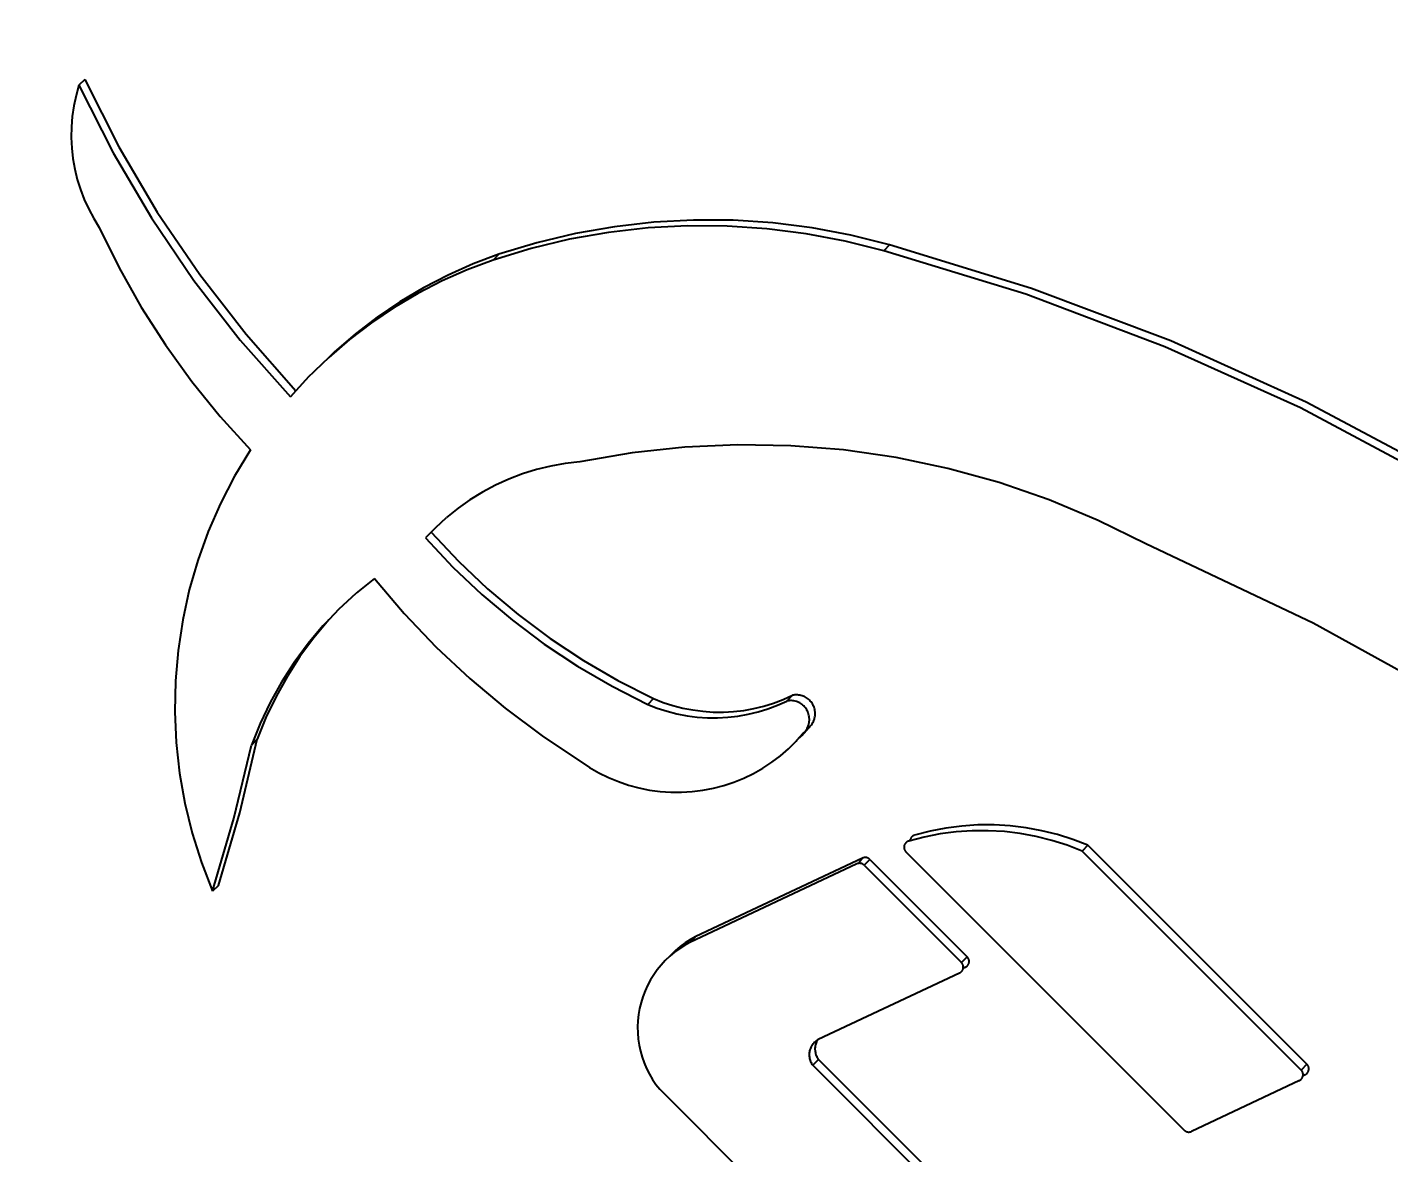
# Model space of a CAD drawing. Header units: millimetres. Extents: x 5625199 to 7433318, y -3316392 to -2552493.
# Drawn here: x 5949549.5 to 5949764.2, y -2697931.5 to -2697754 of the extents above; entities that cross this region are included whole.
import ezdxf

# ---------------------------------------------------------------- set-up
doc = ezdxf.new("R2010")
doc.units = ezdxf.units.MM
doc.header["$PDMODE"] = 35
doc.header["$PDSIZE"] = -10
doc.layers.add('155', color=155, linetype='Continuous')
doc.styles.add('标注-尺寸', font='simplex.shx', dxfattribs={"width": 0.7})
doc.dimstyles.new('MS55', dxfattribs={"dimscale": 0, "dimtxt": 5, "dimasz": 1, "dimexe": 1, "dimexo": 0.8, "dimgap": 1, "dimtad": 1, "dimdec": 0, "dimrnd": 5, "dimdsep": 46, "dimtxsty": '标注-尺寸', "dimblk": 'ARCHTICK', "dimcen": 0, "dimdle": 0.5, "dimclrd": 256, "dimclre": 256, "dimclrt": 50, "dimadec": 0, "dimazin": 0, "dimtfac": 1, "dimtdec": 0, "dimtix": 1, "dimtofl": 0, "dimtmove": 2, "dimatfit": 3, "dimldrblk": 'jt2', "dimfxl": 6, "dimfxlon": 1, "dimtvp": 1, "dimtolj": 1, "dimtzin": 0, "dimarcsym": 0})

# ---------------------------------------------------------------- blocks, each defined once
blk = doc.blocks.new('_ArchTick')
at = {"color": 0, "linetype": 'ByBlock', "const_width": 0.4}
blk.add_lwpolyline([(-0.5, -0.5), (0.5, 0.5)], dxfattribs=at)
blk = doc.blocks.new('*D939')
at = {"layer": '155', "lineweight": -2, "ltscale": 500, "transparency": 16777216}
for p, q in [((5952637.07, -2698844.42), (5952637.07, -2697473.96)), ((5952440.46, -2697490.34), (5952669.84, -2697490.34)), ((5952440.46, -2698828.04), (5952669.84, -2698828.04))]:
    blk.add_line(p, q, dxfattribs=at)
at = {"layer": 'Defpoints', "color": 0, "transparency": 16777216}
for p in [(5949614.42, -2697490.34), (5952637.07, -2697490.34), (5952045.86, -2698828.04)]:
    blk.add_point(p, dxfattribs=at)
at = {"layer": '155', "linetype": 'ByBlock', "lineweight": -2, "transparency": 16777216, "xscale": 32.76841990261787, "yscale": 32.76841990261787, "zscale": 32.76841990261787}
for p, rotation in [((5952637.07, -2697490.34), 90), ((5952637.07, -2698828.04), 270)]:
    blk.add_blockref('_ArchTick', p, dxfattribs=dict(at, rotation=rotation))
at = {"layer": '155', "color": 50, "ltscale": 500, "transparency": 16777216, "insert": (5952522.38, -2698159.19), "char_height": 163.842, "attachment_point": 5, "rotation": 90, "style": '标注-尺寸'}
blk.add_mtext('\\A1;1340', dxfattribs=at)
blk = doc.blocks.new('jt2')
at = {"ltscale": 0.1}
blk.add_line((0, 0), (-1, 0), dxfattribs=at)
at = {"color": 6, "ltscale": 0.1}
blk.add_lwpolyline([(-1.2174, 1.2608), (-0.717, 1.5), (0.0191, 0), (-0.717, -1.5), (-1.2174, -1.2608), (0, 0), (-1.2174, 1.2608)], dxfattribs=at)
blk = doc.blocks.new('*D941')
at = {"layer": '155', "lineweight": -2, "ltscale": 500, "transparency": 16777216}
for p, q in [((5949614.42, -2697460.15), (5949614.42, -2697230.77)), ((5950952.12, -2697460.15), (5950952.12, -2697230.77)), ((5950968.51, -2697263.54), (5949598.04, -2697263.54))]:
    blk.add_line(p, q, dxfattribs=at)
at = {"layer": 'Defpoints', "color": 0, "transparency": 16777216}
for p in [(5949614.42, -2697263.54), (5949614.42, -2697490.34), (5950952.12, -2698828.04)]:
    blk.add_point(p, dxfattribs=at)
at = {"layer": '155', "linetype": 'ByBlock', "lineweight": -2, "transparency": 16777216, "xscale": 32.76841990261787, "yscale": 32.76841990261787, "zscale": 32.76841990261787, "rotation": 180}
blk.add_blockref('_ArchTick', (5949614.42, -2697263.54), dxfattribs=at)
at = {"layer": '155', "linetype": 'ByBlock', "lineweight": -2, "transparency": 16777216, "xscale": 32.76841990261787, "yscale": 32.76841990261787, "zscale": 32.76841990261787}
blk.add_blockref('_ArchTick', (5950952.12, -2697263.54), dxfattribs=at)
at = {"layer": '155', "color": 50, "ltscale": 500, "transparency": 16777216, "insert": (5950283.27, -2697148.85), "char_height": 163.842, "attachment_point": 5, "style": '标注-尺寸'}
blk.add_mtext('\\A1;1340', dxfattribs=at)
blk = doc.blocks.new('*D942')
at = {"layer": '155', "lineweight": -2, "ltscale": 500, "transparency": 16777216}
for p, q in [((5949296.23, -2697460.15), (5949296.23, -2697230.77)), ((5949614.42, -2697460.15), (5949614.42, -2697230.77)), ((5949296.23, -2697263.54), (5949263.46, -2697263.54)), ((5949614.42, -2697263.54), (5949647.19, -2697263.54))]:
    blk.add_line(p, q, dxfattribs=at)
at = {"layer": 'Defpoints', "color": 0, "transparency": 16777216}
for p in [(5949296.23, -2697263.54), (5949614.42, -2697490.34), (5949296.23, -2697808.54)]:
    blk.add_point(p, dxfattribs=at)
at = {"layer": '155', "linetype": 'ByBlock', "lineweight": -2, "transparency": 16777216, "xscale": 32.76841990261787, "yscale": 32.76841990261787, "zscale": 32.76841990261787}
blk.add_blockref('_ArchTick', (5949296.23, -2697263.54), dxfattribs=at)
at = {"layer": '155', "linetype": 'ByBlock', "lineweight": -2, "transparency": 16777216, "xscale": 32.76841990261787, "yscale": 32.76841990261787, "zscale": 32.76841990261787, "rotation": 180}
blk.add_blockref('_ArchTick', (5949614.42, -2697263.54), dxfattribs=at)
at = {"layer": '155', "color": 50, "ltscale": 500, "transparency": 16777216, "insert": (5949455.33, -2697148.85), "char_height": 163.842, "attachment_point": 5, "style": '标注-尺寸'}
blk.add_mtext('\\A1;320', dxfattribs=at)
blk = doc.blocks.new('*D945')
at = {"layer": '155', "lineweight": -2, "ltscale": 500, "transparency": 16777216}
for p, q in [((5947282.81, -2697490.34), (5947282.81, -2697457.57)), ((5947479.42, -2697490.34), (5947250.04, -2697490.34)), ((5947479.42, -2697808.54), (5947250.04, -2697808.54)), ((5947282.81, -2697808.54), (5947282.81, -2697841.31))]:
    blk.add_line(p, q, dxfattribs=at)
at = {"layer": 'Defpoints', "color": 0, "transparency": 16777216}
for p in [(5949614.42, -2697490.34), (5947282.81, -2697808.54), (5949296.23, -2697808.54)]:
    blk.add_point(p, dxfattribs=at)
at = {"layer": '155', "linetype": 'ByBlock', "lineweight": -2, "transparency": 16777216, "xscale": 32.76841990261786, "yscale": 32.76841990261786, "zscale": 32.76841990261786}
for p, rotation in [((5947282.81, -2697490.34), 270), ((5947282.81, -2697808.54), 90)]:
    blk.add_blockref('_ArchTick', p, dxfattribs=dict(at, rotation=rotation))
at = {"layer": '155', "color": 50, "ltscale": 500, "transparency": 16777216, "insert": (5947168.12, -2697649.44), "char_height": 163.842, "attachment_point": 5, "rotation": 90, "style": '标注-尺寸'}
blk.add_mtext('\\A1;320', dxfattribs=at)
blk = doc.blocks.new('*D946')
at = {"layer": '155', "lineweight": -2, "ltscale": 500, "transparency": 16777216}
for p, q in [((5947282.81, -2697792.15), (5947282.81, -2698461.32)), ((5947479.42, -2697808.54), (5947250.04, -2697808.54)), ((5947479.42, -2698444.93), (5947250.04, -2698444.93))]:
    blk.add_line(p, q, dxfattribs=at)
at = {"layer": 'Defpoints', "color": 0, "transparency": 16777216}
for p in [(5949296.23, -2697808.54), (5947282.81, -2698444.93), (5949932.62, -2698444.93)]:
    blk.add_point(p, dxfattribs=at)
at = {"layer": '155', "linetype": 'ByBlock', "lineweight": -2, "transparency": 16777216, "xscale": 32.76841990261786, "yscale": 32.76841990261786, "zscale": 32.76841990261786}
for p, rotation in [((5947282.81, -2697808.54), 90), ((5947282.81, -2698444.93), 270)]:
    blk.add_blockref('_ArchTick', p, dxfattribs=dict(at, rotation=rotation))
at = {"layer": '155', "color": 50, "ltscale": 500, "transparency": 16777216, "insert": (5947168.12, -2698126.74), "char_height": 163.842, "attachment_point": 5, "rotation": 90, "style": '标注-尺寸'}
blk.add_mtext('\\A1;635', dxfattribs=at)

msp = doc.modelspace()

# ---------------------------------------------------------------- linework, layer by layer
at = {"color": 8}
for p, q in [((5949557.61, -2697763.19), (5949557.16, -2697764.8)), ((5949558.52, -2697762.28), (5949557.61, -2697763.19)), ((5949557.61, -2697763.19), (5949562.99, -2697773.82)), ((5949558.52, -2697762.28), (5949563.9, -2697772.91)), ((5949557.16, -2697764.8), (5949556.81, -2697766.43)), ((5949556.56, -2697768.09), (5949556.42, -2697769.75)), ((5949556.81, -2697766.43), (5949556.56, -2697768.09)), ((5949556.42, -2697769.75), (5949556.39, -2697771.42)), ((5949556.39, -2697771.42), (5949556.47, -2697773.09)), ((5949556.47, -2697773.09), (5949556.66, -2697774.75)), ((5949556.66, -2697774.75), (5949556.95, -2697776.4)), ((5949562.99, -2697773.82), (5949569.04, -2697784.09)), ((5949563.9, -2697772.91), (5949569.96, -2697783.18)), ((5949556.95, -2697776.4), (5949557.34, -2697778.03)), ((5949557.34, -2697778.03), (5949557.84, -2697779.62)), ((5949557.84, -2697779.62), (5949558.44, -2697781.18)), ((5949558.44, -2697781.18), (5949559.14, -2697782.7)), ((5949559.14, -2697782.7), (5949559.93, -2697784.18)), ((5949569.96, -2697783.18), (5949576.65, -2697793.04)), ((5949559.93, -2697784.18), (5949560.82, -2697785.59)), ((5949569.04, -2697784.09), (5949575.74, -2697793.95)), ((5949642.04, -2697785.48), (5949635.89, -2697786.56)), ((5949648.26, -2697784.77), (5949642.04, -2697785.48)), ((5949653.59, -2697785.34), (5949647.34, -2697785.68)), ((5949654.5, -2697784.43), (5949648.26, -2697784.77)), ((5949659.84, -2697785.38), (5949653.59, -2697785.34)), ((5949660.76, -2697784.47), (5949654.5, -2697784.43)), ((5949666.09, -2697785.8), (5949659.84, -2697785.38)), ((5949667, -2697784.88), (5949660.76, -2697784.47)), ((5949673.21, -2697785.67), (5949667, -2697784.88)), ((5949560.82, -2697785.59), (5949563.95, -2697791.96)), ((5949634.97, -2697787.47), (5949628.89, -2697788.93)), ((5949635.89, -2697786.56), (5949629.81, -2697788.01)), ((5949641.13, -2697786.39), (5949634.97, -2697787.47)), ((5949647.34, -2697785.68), (5949641.13, -2697786.39)), ((5949672.29, -2697786.59), (5949666.09, -2697785.8)), ((5949678.44, -2697787.75), (5949672.29, -2697786.59)), ((5949679.35, -2697786.83), (5949673.21, -2697785.67)), ((5949685.42, -2697788.36), (5949679.35, -2697786.83)), ((5949628.89, -2697788.93), (5949622.91, -2697790.74)), ((5949629.81, -2697788.01), (5949623.82, -2697789.83)), ((5949684.51, -2697789.27), (5949678.44, -2697787.75)), ((5949685.42, -2697788.36), (5949684.51, -2697789.27)), ((5949706.92, -2697796.12), (5949684.51, -2697789.27)), ((5949707.84, -2697795.21), (5949685.42, -2697788.36)), ((5949563.95, -2697791.96), (5949567.44, -2697798.15)), ((5949619.77, -2697791.35), (5949615.81, -2697793.12)), ((5949622.91, -2697790.74), (5949618.85, -2697792.27)), ((5949623.82, -2697789.83), (5949619.77, -2697791.35)), ((5949623.82, -2697789.83), (5949622.91, -2697790.74)), ((5949575.74, -2697793.95), (5949583.04, -2697803.37)), ((5949576.65, -2697793.04), (5949583.96, -2697802.45)), ((5949614.89, -2697794.03), (5949611.04, -2697796.02)), ((5949615.81, -2697793.12), (5949611.95, -2697795.1)), ((5949618.85, -2697792.27), (5949614.89, -2697794.03)), ((5949611.04, -2697796.02), (5949607.31, -2697798.23)), ((5949611.95, -2697795.1), (5949608.23, -2697797.31)), ((5949728.85, -2697804.4), (5949706.92, -2697796.12)), ((5949729.77, -2697803.49), (5949707.84, -2697795.21)), ((5949567.44, -2697798.15), (5949571.26, -2697804.13)), ((5949607.31, -2697798.23), (5949603.72, -2697800.65)), ((5949608.23, -2697797.31), (5949604.63, -2697799.73)), ((5949604.63, -2697799.73), (5949601.19, -2697802.36)), ((5949583.96, -2697802.45), (5949591.81, -2697811.35)), ((5949601.19, -2697802.36), (5949597.9, -2697805.19)), ((5949603.72, -2697800.65), (5949600.27, -2697803.28)), ((5949571.26, -2697804.13), (5949575.41, -2697809.88)), ((5949583.04, -2697803.37), (5949590.94, -2697812.3)), ((5949600.27, -2697803.28), (5949596.99, -2697806.1)), ((5949750.21, -2697814.06), (5949728.85, -2697804.4)), ((5949751.12, -2697813.15), (5949729.77, -2697803.49)), ((5949596.99, -2697806.1), (5949594.78, -2697808.2)), ((5949597.9, -2697805.19), (5949596.99, -2697806.1)), ((5949593.87, -2697809.11), (5949591.81, -2697811.35)), ((5949594.53, -2697808.48), (5949593.87, -2697809.11)), ((5949594.78, -2697808.2), (5949594.53, -2697808.48)), ((5949575.41, -2697809.88), (5949579.88, -2697815.4)), ((5949591.81, -2697811.35), (5949590.94, -2697812.3)), ((5949771.82, -2697824.16), (5949751.12, -2697813.15)), ((5949579.88, -2697815.4), (5949584.65, -2697820.66)), ((5949770.9, -2697825.08), (5949750.21, -2697814.06)), ((5949661.49, -2697819.86), (5949653.14, -2697820.23)), ((5949669.85, -2697820.01), (5949661.49, -2697819.86)), ((5949584.65, -2697820.66), (5949582.15, -2697824.81)), ((5949644.83, -2697821.13), (5949636.6, -2697822.54)), ((5949653.14, -2697820.23), (5949644.83, -2697821.13)), ((5949678.18, -2697820.69), (5949669.85, -2697820.01)), ((5949686.46, -2697821.89), (5949678.18, -2697820.69)), ((5949694.64, -2697823.61), (5949686.46, -2697821.89)), ((5949629.76, -2697823.77), (5949627.55, -2697824.45)), ((5949632.01, -2697823.22), (5949629.76, -2697823.77)), ((5949634.29, -2697822.81), (5949632.01, -2697823.22)), ((5949636.6, -2697822.54), (5949634.29, -2697822.81)), ((5949702.7, -2697825.84), (5949694.64, -2697823.61)), ((5949582.15, -2697824.81), (5949579.93, -2697829.11)), ((5949623.28, -2697826.24), (5949621.24, -2697827.33)), ((5949625.39, -2697825.28), (5949623.28, -2697826.24)), ((5949627.55, -2697824.45), (5949625.39, -2697825.28)), ((5949710.61, -2697828.57), (5949702.7, -2697825.84)), ((5949621.24, -2697827.33), (5949619.27, -2697828.54)), ((5949579.93, -2697829.11), (5949578, -2697833.55)), ((5949617.38, -2697829.88), (5949615.57, -2697831.33)), ((5949619.27, -2697828.54), (5949617.38, -2697829.88)), ((5949718.32, -2697831.8), (5949710.61, -2697828.57)), ((5949613.87, -2697832.89), (5949615.57, -2697831.33)), ((5949725.83, -2697835.5), (5949718.32, -2697831.8)), ((5949578, -2697833.55), (5949576.36, -2697838.11)), ((5949613.17, -2697833.64), (5949612.26, -2697834.55)), ((5949612.26, -2697834.55), (5949616.57, -2697839.14)), ((5949613.87, -2697832.89), (5949613.17, -2697833.64)), ((5949613.17, -2697833.64), (5949617.48, -2697838.23)), ((5949752.24, -2697848.01), (5949725.83, -2697835.5)), ((5949576.36, -2697838.11), (5949575.01, -2697842.76)), ((5949616.57, -2697839.14), (5949621.14, -2697843.47)), ((5949617.48, -2697838.23), (5949622.05, -2697842.56)), ((5949604.19, -2697840.94), (5949601.33, -2697843.25)), ((5949604.19, -2697840.94), (5949608.91, -2697846.48)), ((5949575.01, -2697842.76), (5949573.97, -2697847.49)), ((5949598.63, -2697845.75), (5949601.33, -2697843.25)), ((5949621.14, -2697843.47), (5949625.95, -2697847.54)), ((5949622.05, -2697842.56), (5949626.86, -2697846.62)), ((5949573.97, -2697847.49), (5949573.25, -2697852.28)), ((5949597.01, -2697847.49), (5949594.64, -2697850.31)), ((5949597.01, -2697847.49), (5949596.09, -2697848.4)), ((5949598.63, -2697845.75), (5949597.01, -2697847.49)), ((5949608.91, -2697846.48), (5949613.93, -2697851.76)), ((5949625.95, -2697847.54), (5949630.99, -2697851.31)), ((5949626.86, -2697846.62), (5949631.9, -2697850.4)), ((5949596.09, -2697848.4), (5949593.73, -2697851.22)), ((5949777.83, -2697862.12), (5949752.24, -2697848.01)), ((5949593.73, -2697851.22), (5949591.55, -2697854.18)), ((5949594.64, -2697850.31), (5949592.46, -2697853.26)), ((5949613.93, -2697851.76), (5949619.24, -2697856.74)), ((5949630.99, -2697851.31), (5949636.24, -2697854.79)), ((5949631.9, -2697850.4), (5949637.15, -2697853.87)), ((5949573.25, -2697852.28), (5949572.83, -2697857.11)), ((5949591.55, -2697854.18), (5949589.56, -2697857.27)), ((5949592.46, -2697853.26), (5949590.47, -2697856.36)), ((5949637.15, -2697853.87), (5949642.59, -2697857.04)), ((5949590.47, -2697856.36), (5949588.68, -2697859.57)), ((5949636.24, -2697854.79), (5949641.68, -2697857.95)), ((5949572.83, -2697857.11), (5949572.73, -2697861.96)), ((5949589.56, -2697857.27), (5949587.76, -2697860.48)), ((5949619.24, -2697856.74), (5949624.82, -2697861.42)), ((5949641.68, -2697857.95), (5949647.3, -2697860.8)), ((5949642.59, -2697857.04), (5949648.21, -2697859.89)), ((5949587.76, -2697860.48), (5949586.18, -2697863.8)), ((5949588.68, -2697859.57), (5949587.09, -2697862.88)), ((5949648.21, -2697859.89), (5949647.3, -2697860.8)), ((5949648.21, -2697859.89), (5949649.71, -2697860.48)), ((5949649.71, -2697860.48), (5949651.25, -2697860.98)), ((5949665.6, -2697861.07), (5949667.14, -2697860.59)), ((5949667.14, -2697860.59), (5949668.65, -2697860.02)), ((5949667.74, -2697860.94), (5949669.21, -2697860.27)), ((5949668.65, -2697860.02), (5949670.13, -2697859.36)), ((5949670.13, -2697859.36), (5949669.21, -2697860.27)), ((5949669.4, -2697860.24), (5949669.21, -2697860.27)), ((5949669.59, -2697860.22), (5949669.4, -2697860.24)), ((5949669.79, -2697860.21), (5949669.59, -2697860.22)), ((5949669.98, -2697860.21), (5949669.79, -2697860.21)), ((5949670.17, -2697860.23), (5949669.98, -2697860.21)), ((5949670.31, -2697859.33), (5949670.13, -2697859.36)), ((5949670.36, -2697860.26), (5949670.17, -2697860.23)), ((5949670.51, -2697859.3), (5949670.31, -2697859.33)), ((5949670.55, -2697860.3), (5949670.36, -2697860.26)), ((5949670.7, -2697859.3), (5949670.51, -2697859.3)), ((5949670.74, -2697860.35), (5949670.55, -2697860.3)), ((5949670.89, -2697859.3), (5949670.7, -2697859.3)), ((5949670.92, -2697860.42), (5949670.74, -2697860.35)), ((5949671.08, -2697859.32), (5949670.89, -2697859.3)), ((5949671.1, -2697860.49), (5949670.92, -2697860.42)), ((5949671.28, -2697859.34), (5949671.08, -2697859.32)), ((5949671.27, -2697860.58), (5949671.1, -2697860.49)), ((5949671.43, -2697860.68), (5949671.27, -2697860.58)), ((5949671.46, -2697859.38), (5949671.28, -2697859.34)), ((5949671.65, -2697859.44), (5949671.46, -2697859.38)), ((5949671.83, -2697859.5), (5949671.65, -2697859.44)), ((5949672.01, -2697859.58), (5949671.83, -2697859.5)), ((5949672.18, -2697859.67), (5949672.01, -2697859.58)), ((5949672.35, -2697859.77), (5949672.18, -2697859.67)), ((5949672.5, -2697859.88), (5949672.35, -2697859.77)), ((5949672.66, -2697860), (5949672.5, -2697859.88)), ((5949672.8, -2697860.13), (5949672.66, -2697860)), ((5949672.93, -2697860.27), (5949672.8, -2697860.13)), ((5949673.06, -2697860.41), (5949672.93, -2697860.27)), ((5949673.17, -2697860.57), (5949673.06, -2697860.41)), ((5949673.28, -2697860.73), (5949673.17, -2697860.57)), ((5949572.73, -2697861.96), (5949572.95, -2697866.8)), ((5949624.82, -2697861.42), (5949630.65, -2697865.77)), ((5949647.3, -2697860.8), (5949648.8, -2697861.39)), ((5949648.8, -2697861.39), (5949650.34, -2697861.89)), ((5949650.34, -2697861.89), (5949651.9, -2697862.29)), ((5949651.25, -2697860.98), (5949652.81, -2697861.38)), ((5949651.9, -2697862.29), (5949653.49, -2697862.6)), ((5949652.81, -2697861.38), (5949654.4, -2697861.68)), ((5949653.49, -2697862.6), (5949655.09, -2697862.8)), ((5949654.4, -2697861.68), (5949656, -2697861.89)), ((5949655.09, -2697862.8), (5949656.7, -2697862.91)), ((5949656, -2697861.89), (5949657.61, -2697862)), ((5949657.61, -2697862), (5949659.23, -2697862.01)), ((5949659.23, -2697862.01), (5949660.84, -2697861.92)), ((5949659.93, -2697862.84), (5949661.53, -2697862.65)), ((5949660.84, -2697861.92), (5949662.44, -2697861.74)), ((5949661.53, -2697862.65), (5949663.12, -2697862.36)), ((5949662.44, -2697861.74), (5949664.03, -2697861.45)), ((5949663.12, -2697862.36), (5949664.69, -2697861.98)), ((5949664.03, -2697861.45), (5949665.6, -2697861.07)), ((5949664.69, -2697861.98), (5949666.23, -2697861.51)), ((5949666.23, -2697861.51), (5949667.74, -2697860.94)), ((5949671.59, -2697860.79), (5949671.43, -2697860.68)), ((5949671.74, -2697860.91), (5949671.59, -2697860.79)), ((5949671.89, -2697861.04), (5949671.74, -2697860.91)), ((5949672.02, -2697861.18), (5949671.89, -2697861.04)), ((5949672.15, -2697861.33), (5949672.02, -2697861.18)), ((5949672.26, -2697861.48), (5949672.15, -2697861.33)), ((5949672.37, -2697861.64), (5949672.26, -2697861.48)), ((5949672.46, -2697861.81), (5949672.37, -2697861.64)), ((5949672.54, -2697861.98), (5949672.46, -2697861.81)), ((5949672.61, -2697862.16), (5949672.54, -2697861.98)), ((5949672.67, -2697862.35), (5949672.61, -2697862.16)), ((5949672.72, -2697862.53), (5949672.67, -2697862.35)), ((5949672.76, -2697862.72), (5949672.72, -2697862.53)), ((5949672.78, -2697862.92), (5949672.76, -2697862.72)), ((5949673.37, -2697860.9), (5949673.28, -2697860.73)), ((5949673.46, -2697861.07), (5949673.37, -2697860.9)), ((5949673.53, -2697861.25), (5949673.46, -2697861.07)), ((5949673.59, -2697861.44), (5949673.53, -2697861.25)), ((5949673.63, -2697861.62), (5949673.59, -2697861.44)), ((5949673.62, -2697862.96), (5949673.66, -2697862.77)), ((5949673.67, -2697861.81), (5949673.63, -2697861.62)), ((5949673.66, -2697862.77), (5949673.69, -2697862.58)), ((5949673.69, -2697862), (5949673.67, -2697861.81)), ((5949673.7, -2697862.2), (5949673.69, -2697862)), ((5949673.69, -2697862.58), (5949673.7, -2697862.39)), ((5949673.7, -2697862.39), (5949673.7, -2697862.2)), ((5949586.18, -2697863.8), (5949584.81, -2697867.21)), ((5949587.09, -2697862.88), (5949585.72, -2697866.3)), ((5949656.7, -2697862.91), (5949658.32, -2697862.92)), ((5949658.32, -2697862.92), (5949659.93, -2697862.84)), ((5949671.62, -2697865.69), (5949672.72, -2697864.46)), ((5949672.1, -2697865.07), (5949672.22, -2697864.91)), ((5949672.22, -2697864.91), (5949672.33, -2697864.76)), ((5949672.72, -2697864.46), (5949672.33, -2697864.76)), ((5949672.33, -2697864.76), (5949672.43, -2697864.59)), ((5949672.43, -2697864.59), (5949672.51, -2697864.42)), ((5949672.51, -2697864.42), (5949672.59, -2697864.24)), ((5949672.59, -2697864.24), (5949672.65, -2697864.06)), ((5949672.65, -2697864.06), (5949672.71, -2697863.87)), ((5949672.71, -2697863.87), (5949672.75, -2697863.68)), ((5949672.72, -2697864.46), (5949672.75, -2697864.43)), ((5949672.75, -2697863.68), (5949672.77, -2697863.49)), ((5949672.75, -2697864.43), (5949672.88, -2697864.3)), ((5949672.77, -2697863.49), (5949672.79, -2697863.3)), ((5949672.79, -2697863.11), (5949672.78, -2697862.92)), ((5949672.79, -2697863.3), (5949672.79, -2697863.11)), ((5949672.88, -2697864.3), (5949673.01, -2697864.15)), ((5949673.01, -2697864.15), (5949673.13, -2697864)), ((5949673.13, -2697864), (5949673.24, -2697863.84)), ((5949673.24, -2697863.84), (5949673.34, -2697863.68)), ((5949673.34, -2697863.68), (5949673.43, -2697863.51)), ((5949673.43, -2697863.51), (5949673.5, -2697863.33)), ((5949673.5, -2697863.33), (5949673.57, -2697863.15)), ((5949673.57, -2697863.15), (5949673.62, -2697862.96)), ((5949572.95, -2697866.8), (5949573.48, -2697871.62)), ((5949582.96, -2697877.9), (5949585.72, -2697866.3)), ((5949585.72, -2697866.3), (5949584.81, -2697867.21)), ((5949630.65, -2697865.77), (5949638.13, -2697870.74)), ((5949669.5, -2697867.79), (5949670.71, -2697866.6)), ((5949670.71, -2697866.6), (5949670.83, -2697866.46)), ((5949670.83, -2697866.46), (5949671.83, -2697865.34)), ((5949670.83, -2697866.46), (5949671.62, -2697865.69)), ((5949671.83, -2697865.34), (5949671.97, -2697865.21)), ((5949671.97, -2697865.21), (5949672.1, -2697865.07)), ((5949582.05, -2697878.81), (5949584.81, -2697867.21)), ((5949666.87, -2697869.91), (5949668.22, -2697868.89)), ((5949668.22, -2697868.89), (5949669.5, -2697867.79)), ((5949638.13, -2697870.74), (5949639.59, -2697871.58)), ((5949663.99, -2697871.67), (5949665.46, -2697870.84)), ((5949665.46, -2697870.84), (5949666.87, -2697869.91)), ((5949573.48, -2697871.62), (5949574.32, -2697876.39)), ((5949639.59, -2697871.58), (5949641.11, -2697872.33)), ((5949641.11, -2697872.33), (5949642.68, -2697872.98)), ((5949642.68, -2697872.98), (5949644.28, -2697873.52)), ((5949644.28, -2697873.52), (5949645.91, -2697873.96)), ((5949659.29, -2697873.58), (5949660.9, -2697873.04)), ((5949660.9, -2697873.04), (5949662.46, -2697872.41)), ((5949662.46, -2697872.41), (5949663.99, -2697871.67)), ((5949645.91, -2697873.96), (5949647.57, -2697874.3)), ((5949647.57, -2697874.3), (5949649.25, -2697874.52)), ((5949649.25, -2697874.52), (5949650.94, -2697874.64)), ((5949650.94, -2697874.64), (5949652.63, -2697874.64)), ((5949652.63, -2697874.64), (5949654.32, -2697874.54)), ((5949654.32, -2697874.54), (5949656, -2697874.33)), ((5949656, -2697874.33), (5949657.66, -2697874)), ((5949657.66, -2697874), (5949659.29, -2697873.58)), ((5949574.32, -2697876.39), (5949575.47, -2697881.1)), ((5949578.68, -2697890.25), (5949582.05, -2697878.81)), ((5949579.59, -2697889.34), (5949582.96, -2697877.9)), ((5949696.83, -2697879.98), (5949694.32, -2697880.31)), ((5949699.37, -2697879.81), (5949696.83, -2697879.98)), ((5949701.91, -2697879.8), (5949699.37, -2697879.81)), ((5949704.44, -2697879.95), (5949701.91, -2697879.8)), ((5949706.96, -2697880.25), (5949704.44, -2697879.95)), ((5949575.47, -2697881.1), (5949576.92, -2697885.73)), ((5949690.91, -2697881.71), (5949688.46, -2697882.34)), ((5949688.67, -2697882.13), (5949688.46, -2697882.34)), ((5949688.68, -2697882.1), (5949688.67, -2697882.13)), ((5949688.7, -2697882.04), (5949688.68, -2697882.1)), ((5949688.73, -2697881.98), (5949688.7, -2697882.04)), ((5949688.76, -2697881.92), (5949688.73, -2697881.98)), ((5949688.79, -2697881.86), (5949688.76, -2697881.92)), ((5949688.83, -2697881.81), (5949688.79, -2697881.86)), ((5949688.87, -2697881.75), (5949688.83, -2697881.81)), ((5949688.92, -2697881.7), (5949688.87, -2697881.75)), ((5949688.96, -2697881.66), (5949688.92, -2697881.7)), ((5949689.01, -2697881.61), (5949688.96, -2697881.66)), ((5949689.07, -2697881.57), (5949689.01, -2697881.61)), ((5949689.12, -2697881.54), (5949689.07, -2697881.57)), ((5949689.18, -2697881.5), (5949689.12, -2697881.54)), ((5949689.24, -2697881.48), (5949689.18, -2697881.5)), ((5949689.3, -2697881.45), (5949689.24, -2697881.48)), ((5949689.37, -2697881.43), (5949689.3, -2697881.45)), ((5949691.82, -2697880.79), (5949689.37, -2697881.43)), ((5949693.4, -2697881.22), (5949690.91, -2697881.71)), ((5949694.32, -2697880.31), (5949691.82, -2697880.79)), ((5949695.92, -2697880.9), (5949693.4, -2697881.22)), ((5949698.45, -2697880.73), (5949695.92, -2697880.9)), ((5949700.99, -2697880.71), (5949698.45, -2697880.73)), ((5949703.53, -2697880.86), (5949700.99, -2697880.71)), ((5949706.05, -2697881.16), (5949703.53, -2697880.86)), ((5949708.55, -2697881.62), (5949706.05, -2697881.16)), ((5949709.46, -2697880.71), (5949706.96, -2697880.25)), ((5949711.01, -2697882.24), (5949708.55, -2697881.62)), ((5949711.93, -2697881.32), (5949709.46, -2697880.71)), ((5949714.35, -2697882.09), (5949711.93, -2697881.32)), ((5949716.72, -2697883), (5949714.35, -2697882.09)), ((5949687.72, -2697883.28), (5949687.71, -2697883.34)), ((5949687.71, -2697883.34), (5949687.72, -2697883.41)), ((5949687.73, -2697883.14), (5949687.72, -2697883.21)), ((5949687.72, -2697883.21), (5949687.72, -2697883.28)), ((5949687.72, -2697883.41), (5949687.72, -2697883.48)), ((5949687.72, -2697883.48), (5949687.74, -2697883.54)), ((5949687.75, -2697883.08), (5949687.73, -2697883.14)), ((5949687.74, -2697883.54), (5949687.75, -2697883.61)), ((5949687.76, -2697883.01), (5949687.75, -2697883.08)), ((5949687.75, -2697883.61), (5949687.77, -2697883.67)), ((5949687.79, -2697882.95), (5949687.76, -2697883.01)), ((5949687.77, -2697883.67), (5949687.79, -2697883.73)), ((5949687.81, -2697882.89), (5949687.79, -2697882.95)), ((5949687.79, -2697883.73), (5949687.82, -2697883.79)), ((5949687.84, -2697882.83), (5949687.81, -2697882.89)), ((5949687.82, -2697883.79), (5949687.85, -2697883.85)), ((5949687.88, -2697882.77), (5949687.84, -2697882.83)), ((5949687.85, -2697883.85), (5949687.89, -2697883.91)), ((5949687.92, -2697882.72), (5949687.88, -2697882.77)), ((5949687.89, -2697883.91), (5949687.93, -2697883.96)), ((5949687.96, -2697882.67), (5949687.92, -2697882.72)), ((5949687.93, -2697883.96), (5949687.97, -2697884.02)), ((5949688, -2697882.62), (5949687.96, -2697882.67)), ((5949687.97, -2697884.02), (5949688.02, -2697884.06)), ((5949688.05, -2697882.57), (5949688, -2697882.62)), ((5949688.02, -2697884.06), (5949731.87, -2697927.92)), ((5949688.1, -2697882.53), (5949688.05, -2697882.57)), ((5949688.15, -2697882.49), (5949688.1, -2697882.53)), ((5949688.21, -2697882.45), (5949688.15, -2697882.49)), ((5949688.27, -2697882.42), (5949688.21, -2697882.45)), ((5949688.33, -2697882.39), (5949688.27, -2697882.42)), ((5949688.39, -2697882.36), (5949688.33, -2697882.39)), ((5949688.46, -2697882.34), (5949688.39, -2697882.36)), ((5949713.44, -2697883), (5949711.01, -2697882.24)), ((5949715.81, -2697883.92), (5949713.44, -2697883)), ((5949716.72, -2697883), (5949715.81, -2697883.92)), ((5949715.81, -2697883.92), (5949750.34, -2697918.45)), ((5949716.72, -2697883), (5949751.25, -2697917.53)), ((5949576.92, -2697885.73), (5949578.68, -2697890.25)), ((5949680.25, -2697885.95), (5949653.96, -2697898.33)), ((5949681.16, -2697885.04), (5949654.87, -2697897.42)), ((5949680.31, -2697885.92), (5949680.25, -2697885.95)), ((5949680.38, -2697885.9), (5949680.31, -2697885.92)), ((5949680.44, -2697885.88), (5949680.38, -2697885.9)), ((5949680.51, -2697885.87), (5949680.44, -2697885.88)), ((5949681.16, -2697885.04), (5949680.51, -2697885.87)), ((5949680.57, -2697885.86), (5949680.51, -2697885.87)), ((5949680.64, -2697885.85), (5949680.57, -2697885.86)), ((5949680.7, -2697885.85), (5949680.64, -2697885.85)), ((5949680.77, -2697885.86), (5949680.7, -2697885.85)), ((5949680.84, -2697885.86), (5949680.77, -2697885.86)), ((5949680.9, -2697885.87), (5949680.84, -2697885.86)), ((5949680.97, -2697885.89), (5949680.9, -2697885.87)), ((5949681.03, -2697885.91), (5949680.97, -2697885.89)), ((5949681.09, -2697885.93), (5949681.03, -2697885.91)), ((5949681.15, -2697885.96), (5949681.09, -2697885.93)), ((5949681.21, -2697885.99), (5949681.15, -2697885.96)), ((5949681.23, -2697885.01), (5949681.16, -2697885.04)), ((5949681.27, -2697886.03), (5949681.21, -2697885.99)), ((5949681.29, -2697884.99), (5949681.23, -2697885.01)), ((5949681.32, -2697886.07), (5949681.27, -2697886.03)), ((5949681.35, -2697884.97), (5949681.29, -2697884.99)), ((5949681.38, -2697886.11), (5949681.32, -2697886.07)), ((5949681.42, -2697884.96), (5949681.35, -2697884.97)), ((5949681.42, -2697886.16), (5949681.38, -2697886.11)), ((5949681.48, -2697884.95), (5949681.42, -2697884.96)), ((5949682.34, -2697885.24), (5949681.42, -2697886.16)), ((5949681.42, -2697886.16), (5949696.76, -2697901.49)), ((5949681.55, -2697884.94), (5949681.48, -2697884.95)), ((5949681.62, -2697884.94), (5949681.55, -2697884.94)), ((5949681.68, -2697884.94), (5949681.62, -2697884.94)), ((5949681.75, -2697884.95), (5949681.68, -2697884.94)), ((5949681.82, -2697884.96), (5949681.75, -2697884.95)), ((5949681.88, -2697884.98), (5949681.82, -2697884.96)), ((5949681.94, -2697885), (5949681.88, -2697884.98)), ((5949682.01, -2697885.02), (5949681.94, -2697885)), ((5949682.07, -2697885.05), (5949682.01, -2697885.02)), ((5949682.13, -2697885.08), (5949682.07, -2697885.05)), ((5949682.18, -2697885.12), (5949682.13, -2697885.08)), ((5949682.24, -2697885.16), (5949682.18, -2697885.12)), ((5949682.29, -2697885.2), (5949682.24, -2697885.16)), ((5949682.34, -2697885.24), (5949682.29, -2697885.2)), ((5949682.34, -2697885.24), (5949697.67, -2697900.58)), ((5949579.59, -2697889.34), (5949578.68, -2697890.25)), ((5949652.3, -2697899.32), (5949651.52, -2697899.89)), ((5949652.43, -2697898.98), (5949651.69, -2697899.6)), ((5949653.11, -2697898.8), (5949652.3, -2697899.32)), ((5949653.21, -2697898.41), (5949652.43, -2697898.98)), ((5949653.96, -2697898.33), (5949653.11, -2697898.8)), ((5949654.02, -2697897.89), (5949653.21, -2697898.41)), ((5949654.87, -2697897.42), (5949653.96, -2697898.33)), ((5949654.87, -2697897.42), (5949654.02, -2697897.89)), ((5949650.07, -2697901.18), (5949649.41, -2697901.89)), ((5949650.77, -2697900.51), (5949650.07, -2697901.18)), ((5949651.52, -2697899.89), (5949650.77, -2697900.51)), ((5949650.98, -2697900.26), (5949650.77, -2697900.51)), ((5949651.69, -2697899.6), (5949650.98, -2697900.26)), ((5949697.67, -2697900.58), (5949696.76, -2697901.49)), ((5949697.72, -2697900.63), (5949697.67, -2697900.58)), ((5949697.76, -2697900.68), (5949697.72, -2697900.63)), ((5949697.8, -2697900.73), (5949697.76, -2697900.68)), ((5949697.83, -2697900.79), (5949697.8, -2697900.73)), ((5949697.86, -2697900.84), (5949697.83, -2697900.79)), ((5949697.89, -2697900.9), (5949697.86, -2697900.84)), ((5949697.92, -2697900.97), (5949697.89, -2697900.9)), ((5949697.94, -2697901.03), (5949697.92, -2697900.97)), ((5949697.95, -2697901.09), (5949697.94, -2697901.03)), ((5949697.96, -2697901.16), (5949697.95, -2697901.09)), ((5949697.97, -2697901.22), (5949697.96, -2697901.16)), ((5949697.96, -2697901.49), (5949697.97, -2697901.42)), ((5949697.97, -2697901.29), (5949697.97, -2697901.22)), ((5949697.97, -2697901.35), (5949697.97, -2697901.29)), ((5949697.97, -2697901.42), (5949697.97, -2697901.35)), ((5949648.24, -2697903.43), (5949647.73, -2697904.25)), ((5949648.8, -2697902.64), (5949648.24, -2697903.43)), ((5949649.41, -2697901.89), (5949648.8, -2697902.64)), ((5949696.47, -2697903.16), (5949674.16, -2697913.66)), ((5949696.47, -2697903.16), (5949696.53, -2697903.13)), ((5949696.53, -2697903.13), (5949696.59, -2697903.09)), ((5949696.59, -2697903.09), (5949696.64, -2697903.05)), ((5949696.64, -2697903.05), (5949696.69, -2697903.01)), ((5949696.69, -2697903.01), (5949696.74, -2697902.97)), ((5949696.74, -2697902.97), (5949696.79, -2697902.92)), ((5949696.8, -2697901.54), (5949696.76, -2697901.49)), ((5949696.79, -2697902.92), (5949696.83, -2697902.87)), ((5949696.85, -2697901.59), (5949696.8, -2697901.54)), ((5949696.83, -2697902.87), (5949696.87, -2697902.82)), ((5949696.88, -2697901.64), (5949696.85, -2697901.59)), ((5949696.87, -2697902.82), (5949696.91, -2697902.77)), ((5949696.92, -2697901.7), (5949696.88, -2697901.64)), ((5949696.91, -2697902.77), (5949696.94, -2697902.71)), ((5949696.95, -2697901.76), (5949696.92, -2697901.7)), ((5949696.94, -2697902.71), (5949696.96, -2697902.66)), ((5949696.98, -2697901.82), (5949696.95, -2697901.76)), ((5949696.96, -2697902.66), (5949697, -2697902.59)), ((5949697, -2697901.88), (5949696.98, -2697901.82)), ((5949697.02, -2697901.94), (5949697, -2697901.88)), ((5949697, -2697902.59), (5949697.02, -2697902.53)), ((5949697.04, -2697902), (5949697.02, -2697901.94)), ((5949697.02, -2697902.53), (5949697.03, -2697902.46)), ((5949697.38, -2697902.24), (5949697.03, -2697902.46)), ((5949697.03, -2697902.46), (5949697.05, -2697902.4)), ((5949697.05, -2697902.07), (5949697.04, -2697902)), ((5949697.06, -2697902.14), (5949697.05, -2697902.07)), ((5949697.38, -2697902.24), (5949697.05, -2697902.4)), ((5949697.05, -2697902.4), (5949697.06, -2697902.33)), ((5949697.06, -2697902.2), (5949697.06, -2697902.14)), ((5949697.06, -2697902.27), (5949697.06, -2697902.2)), ((5949697.06, -2697902.33), (5949697.06, -2697902.27)), ((5949697.38, -2697902.24), (5949697.44, -2697902.21)), ((5949697.44, -2697902.21), (5949697.5, -2697902.18)), ((5949697.5, -2697902.18), (5949697.55, -2697902.14)), ((5949697.55, -2697902.14), (5949697.6, -2697902.1)), ((5949697.6, -2697902.1), (5949697.65, -2697902.06)), ((5949697.65, -2697902.06), (5949697.7, -2697902.01)), ((5949697.7, -2697902.01), (5949697.74, -2697901.96)), ((5949697.74, -2697901.96), (5949697.78, -2697901.91)), ((5949697.78, -2697901.91), (5949697.82, -2697901.85)), ((5949697.82, -2697901.85), (5949697.85, -2697901.8)), ((5949697.85, -2697901.8), (5949697.88, -2697901.74)), ((5949697.88, -2697901.74), (5949697.91, -2697901.68)), ((5949697.91, -2697901.68), (5949697.93, -2697901.61)), ((5949697.93, -2697901.61), (5949697.95, -2697901.55)), ((5949697.95, -2697901.55), (5949697.96, -2697901.49)), ((5949647.27, -2697905.1), (5949646.87, -2697905.98)), ((5949647.73, -2697904.25), (5949647.27, -2697905.1)), ((5949646.24, -2697907.81), (5949646.02, -2697908.75)), ((5949646.53, -2697906.89), (5949646.24, -2697907.81)), ((5949646.87, -2697905.98), (5949646.53, -2697906.89)), ((5949645.85, -2697909.71), (5949645.75, -2697910.67)), ((5949646.02, -2697908.75), (5949645.85, -2697909.71)), ((5949645.75, -2697910.67), (5949645.71, -2697911.64)), ((5949645.71, -2697911.64), (5949645.72, -2697912.6)), ((5949645.72, -2697912.6), (5949645.81, -2697913.57)), ((5949645.81, -2697913.57), (5949645.95, -2697914.53)), ((5949673.37, -2697914.32), (5949673.26, -2697914.46)), ((5949673.48, -2697914.19), (5949673.37, -2697914.32)), ((5949673.62, -2697914.06), (5949673.48, -2697914.19)), ((5949673.73, -2697913.96), (5949673.62, -2697914.06)), ((5949673.87, -2697913.85), (5949673.73, -2697913.96)), ((5949673.79, -2697914.32), (5949673.75, -2697914.49)), ((5949673.85, -2697914.16), (5949673.79, -2697914.32)), ((5949673.92, -2697914), (5949673.85, -2697914.16)), ((5949674.01, -2697913.75), (5949673.87, -2697913.85)), ((5949673.99, -2697913.84), (5949673.92, -2697914)), ((5949674.01, -2697913.75), (5949673.99, -2697913.84)), ((5949674.01, -2697913.75), (5949674.16, -2697913.66)), ((5949645.95, -2697914.53), (5949646.15, -2697915.47)), ((5949646.15, -2697915.47), (5949646.41, -2697916.41)), ((5949646.41, -2697916.41), (5949646.74, -2697917.32)), ((5949672.78, -2697915.74), (5949672.76, -2697915.92)), ((5949672.76, -2697915.92), (5949672.76, -2697916.09)), ((5949672.76, -2697916.09), (5949672.77, -2697916.26)), ((5949672.77, -2697916.26), (5949672.79, -2697916.43)), ((5949672.8, -2697915.57), (5949672.78, -2697915.74)), ((5949672.79, -2697916.43), (5949672.82, -2697916.61)), ((5949672.83, -2697915.4), (5949672.8, -2697915.57)), ((5949672.88, -2697915.24), (5949672.83, -2697915.4)), ((5949672.94, -2697915.07), (5949672.88, -2697915.24)), ((5949673, -2697914.91), (5949672.94, -2697915.07)), ((5949673.08, -2697914.76), (5949673, -2697914.91)), ((5949673.17, -2697914.61), (5949673.08, -2697914.76)), ((5949673.26, -2697914.46), (5949673.17, -2697914.61)), ((5949673.69, -2697914.83), (5949673.67, -2697915)), ((5949673.67, -2697915), (5949673.67, -2697915.18)), ((5949673.67, -2697915.18), (5949673.68, -2697915.35)), ((5949673.68, -2697915.35), (5949673.7, -2697915.52)), ((5949673.71, -2697914.66), (5949673.69, -2697914.83)), ((5949673.7, -2697915.52), (5949673.73, -2697915.69)), ((5949673.75, -2697914.49), (5949673.71, -2697914.66)), ((5949673.73, -2697915.69), (5949673.77, -2697915.86)), ((5949673.77, -2697915.86), (5949673.83, -2697916.03)), ((5949673.83, -2697916.03), (5949673.89, -2697916.19)), ((5949673.89, -2697916.19), (5949673.96, -2697916.35)), ((5949673.96, -2697916.35), (5949674.04, -2697916.5)), ((5949674.04, -2697916.5), (5949674.14, -2697916.64)), ((5949646.74, -2697917.32), (5949647.12, -2697918.21)), ((5949647.12, -2697918.21), (5949647.55, -2697919.08)), ((5949672.82, -2697916.61), (5949672.86, -2697916.77)), ((5949672.86, -2697916.77), (5949672.91, -2697916.94)), ((5949672.91, -2697916.94), (5949672.98, -2697917.1)), ((5949672.98, -2697917.1), (5949673.05, -2697917.26)), ((5949673.05, -2697917.26), (5949673.13, -2697917.41)), ((5949673.13, -2697917.41), (5949673.22, -2697917.56)), ((5949673.22, -2697917.56), (5949673.33, -2697917.7)), ((5949674.24, -2697916.79), (5949673.33, -2697917.7)), ((5949673.33, -2697917.7), (5949699.53, -2697943.9)), ((5949674.14, -2697916.64), (5949674.24, -2697916.79)), ((5949674.24, -2697916.79), (5949700.44, -2697942.99)), ((5949751.25, -2697917.53), (5949750.34, -2697918.45)), ((5949750.38, -2697918.49), (5949750.34, -2697918.45)), ((5949750.42, -2697918.54), (5949750.38, -2697918.49)), ((5949750.46, -2697918.6), (5949750.42, -2697918.54)), ((5949750.5, -2697918.65), (5949750.46, -2697918.6)), ((5949751.29, -2697917.58), (5949751.25, -2697917.53)), ((5949751.34, -2697917.63), (5949751.29, -2697917.58)), ((5949751.37, -2697917.69), (5949751.34, -2697917.63)), ((5949751.41, -2697917.74), (5949751.37, -2697917.69)), ((5949751.44, -2697917.8), (5949751.41, -2697917.74)), ((5949751.47, -2697917.86), (5949751.44, -2697917.8)), ((5949751.46, -2697918.69), (5949751.48, -2697918.63)), ((5949751.49, -2697917.92), (5949751.47, -2697917.86)), ((5949751.48, -2697918.63), (5949751.51, -2697918.57)), ((5949751.51, -2697917.98), (5949751.49, -2697917.92)), ((5949751.53, -2697918.05), (5949751.51, -2697917.98)), ((5949751.51, -2697918.57), (5949751.52, -2697918.51)), ((5949751.52, -2697918.51), (5949751.54, -2697918.44)), ((5949751.54, -2697918.11), (5949751.53, -2697918.05)), ((5949751.55, -2697918.18), (5949751.54, -2697918.11)), ((5949751.54, -2697918.44), (5949751.55, -2697918.38)), ((5949751.55, -2697918.24), (5949751.55, -2697918.18)), ((5949751.55, -2697918.31), (5949751.55, -2697918.24)), ((5949751.55, -2697918.38), (5949751.55, -2697918.31)), ((5949647.55, -2697919.08), (5949648.04, -2697919.92)), ((5949648.04, -2697919.92), (5949648.58, -2697920.72)), ((5949648.58, -2697920.72), (5949649.18, -2697921.49)), ((5949750.05, -2697920.11), (5949733.04, -2697928.12)), ((5949750.05, -2697920.11), (5949750.11, -2697920.08)), ((5949750.11, -2697920.08), (5949750.16, -2697920.05)), ((5949750.16, -2697920.05), (5949750.22, -2697920.01)), ((5949750.22, -2697920.01), (5949750.27, -2697919.97)), ((5949750.27, -2697919.97), (5949750.32, -2697919.93)), ((5949750.32, -2697919.93), (5949750.36, -2697919.88)), ((5949750.36, -2697919.88), (5949750.41, -2697919.83)), ((5949750.41, -2697919.83), (5949750.45, -2697919.78)), ((5949750.45, -2697919.78), (5949750.48, -2697919.72)), ((5949750.48, -2697919.72), (5949750.52, -2697919.66)), ((5949750.53, -2697918.71), (5949750.5, -2697918.65)), ((5949750.52, -2697919.66), (5949750.55, -2697919.61)), ((5949750.56, -2697918.77), (5949750.53, -2697918.71)), ((5949750.55, -2697919.61), (5949750.57, -2697919.54)), ((5949750.58, -2697918.83), (5949750.56, -2697918.77)), ((5949750.57, -2697919.54), (5949750.59, -2697919.48)), ((5949750.6, -2697918.9), (5949750.58, -2697918.83)), ((5949750.59, -2697919.48), (5949750.61, -2697919.42)), ((5949750.62, -2697918.96), (5949750.6, -2697918.9)), ((5949750.96, -2697919.2), (5949750.61, -2697919.42)), ((5949750.61, -2697919.42), (5949750.62, -2697919.36)), ((5949750.63, -2697919.03), (5949750.62, -2697918.96)), ((5949750.96, -2697919.2), (5949750.62, -2697919.36)), ((5949750.62, -2697919.36), (5949750.63, -2697919.29)), ((5949750.64, -2697919.09), (5949750.63, -2697919.03)), ((5949750.63, -2697919.29), (5949750.64, -2697919.22)), ((5949750.64, -2697919.16), (5949750.64, -2697919.09)), ((5949750.64, -2697919.22), (5949750.64, -2697919.16)), ((5949750.96, -2697919.2), (5949751.02, -2697919.17)), ((5949751.02, -2697919.17), (5949751.08, -2697919.14)), ((5949751.08, -2697919.14), (5949751.13, -2697919.1)), ((5949751.13, -2697919.1), (5949751.18, -2697919.06)), ((5949751.18, -2697919.06), (5949751.23, -2697919.01)), ((5949751.23, -2697919.01), (5949751.28, -2697918.97)), ((5949751.28, -2697918.97), (5949751.32, -2697918.92)), ((5949751.32, -2697918.92), (5949751.36, -2697918.86)), ((5949751.36, -2697918.86), (5949751.4, -2697918.81)), ((5949751.4, -2697918.81), (5949751.43, -2697918.75)), ((5949751.43, -2697918.75), (5949751.46, -2697918.69)), ((5949649.18, -2697921.49), (5949680.54, -2697952.85)), ((5949731.87, -2697927.92), (5949731.92, -2697927.96)), ((5949731.92, -2697927.96), (5949731.97, -2697928)), ((5949731.97, -2697928), (5949732.02, -2697928.04)), ((5949732.02, -2697928.04), (5949732.08, -2697928.08)), ((5949732.08, -2697928.08), (5949732.14, -2697928.11)), ((5949732.14, -2697928.11), (5949732.2, -2697928.14)), ((5949732.2, -2697928.14), (5949732.26, -2697928.16)), ((5949732.26, -2697928.16), (5949732.32, -2697928.18)), ((5949732.32, -2697928.18), (5949732.39, -2697928.2)), ((5949732.39, -2697928.2), (5949732.45, -2697928.21)), ((5949732.45, -2697928.21), (5949732.52, -2697928.22)), ((5949732.52, -2697928.22), (5949732.59, -2697928.22)), ((5949732.59, -2697928.22), (5949732.65, -2697928.22)), ((5949732.65, -2697928.22), (5949732.72, -2697928.21)), ((5949732.72, -2697928.21), (5949732.79, -2697928.2)), ((5949732.79, -2697928.2), (5949732.85, -2697928.19)), ((5949732.85, -2697928.19), (5949732.92, -2697928.17)), ((5949732.92, -2697928.17), (5949732.98, -2697928.15)), ((5949732.98, -2697928.15), (5949733.04, -2697928.12))]:
    msp.add_line(p, q, dxfattribs=at)

# ---------------------------------------------------------------- dimensions: what is measured, and where the dimension line sits
at = {"layer": '155', "ltscale": 500}
for base, p1, p2, picture, middle in [((5949296.23, -2697263.54), (5949614.42, -2697490.34), (5949296.23, -2697808.54), '*D942', (5949455.33, -2697148.85)), ((5949614.42, -2697263.54), (5950952.12, -2698828.04), (5949614.42, -2697490.34), '*D941', (5950283.27, -2697148.85))]:
    dim = msp.add_linear_dim(base=base, p1=p1, p2=p2, dimstyle='MS55', override={"dimscale": 32.76842, "dimlfac": -1}, dxfattribs=at)
    dim.commit()
    dim.dimension.update_dxf_attribs({"geometry": picture, "text_midpoint": middle})
for base, p1, p2, override, picture, middle in [((5947282.81, -2697808.54), (5949614.42, -2697490.34), (5949296.23, -2697808.54), {"dimscale": 32.76842}, '*D945', (5947168.12, -2697649.44)), ((5952637.07, -2697490.34), (5952045.86, -2698828.04), (5949614.42, -2697490.34), {"dimscale": 32.76842, "dimlfac": -1}, '*D939', (5952522.38, -2698159.19)), ((5947282.81, -2698444.93), (5949296.23, -2697808.54), (5949932.62, -2698444.93), {"dimscale": 32.76842}, '*D946', (5947168.12, -2698126.74))]:
    dim = msp.add_linear_dim(base=base, p1=p1, p2=p2, angle=90, dimstyle='MS55', override=override, dxfattribs=at)
    dim.commit()
    dim.dimension.update_dxf_attribs({"geometry": picture, "text_midpoint": middle})

doc.saveas('drawing.dxf')
